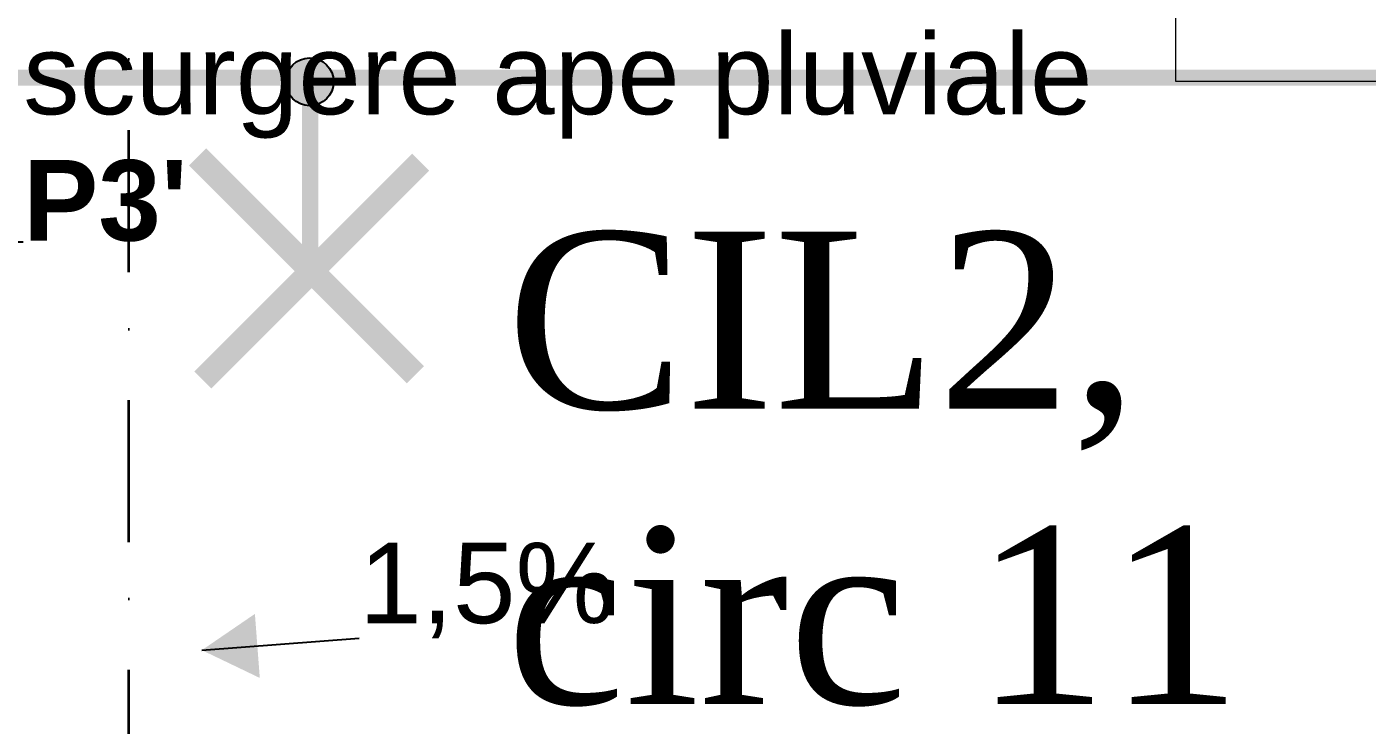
# Model space of a CAD drawing. Header units: millimetres. Extents: x 1322820 to 1391563, y 1051909 to 1098256.
# Drawn here: x 1356902 to 1358566, y 1077701 to 1078568 of the extents above; entities that cross this region are included whole.
import ezdxf
from ezdxf.enums import TextEntityAlignment as Align

# ---------------------------------------------------------------- set-up
doc = ezdxf.new("R2010")
doc.units = ezdxf.units.MM
doc.header["$MEASUREMENT"] = 0
doc.linetypes.add('AStair_dashed', pattern=[1800, 800, -1000])
doc.linetypes.add('Dot & Dashed', pattern=[335.138881, 176.388884, -88.194442, 0, -70.555556])
doc.layers.get('0').update_dxf_attribs({"true_color": 0x787878})
for name, color, linetype, lineweight, true_color in [('arhitectura - adnotatii_Pen_No__1', 7, 'Continuous', 13, 0x787878), ('arhitectura - desen 2D_Pen_No__2', 7, 'Continuous', 13, 0x787878), ('New_ARCHICAD Windows_Pen_No__1', 7, 'Continuous', 13, 0x787878), ('New_arhitectura - axe_Pen_No__201', 7, 'Continuous', 35, 0x787878)]:
    doc.layers.add(name, color=color, linetype=linetype, lineweight=lineweight, true_color=true_color)
doc.layers.add('Circuite', color=7, linetype='Continuous', lineweight=25)
for name, color, linetype in [('circuite iluminat normal', 7, 'Continuous'), ('circuite iluminat vitali', 1, 'Continuous'), ('ELECTRICE', 1, 'Continuous'), ('Texte', 7, 'Continuous')]:
    doc.layers.add(name, color=color, linetype=linetype)
for name, color, linetype, true_color in [('New_ARCHICAD Windows', 7, 'Continuous', 0x787878), ('New_arhitectura - axe', 7, 'Continuous', 0x787878), ('New_rezistenta - pereti de rezistenta', 7, 'Continuous', 0x787878)]:
    doc.layers.add(name, color=color, linetype=linetype, true_color=true_color)
doc.styles.add('GENERATED_STYLE_1', font='arialbd.ttf')
doc.styles.add('GENERATED_STYLE_2', font='arial.ttf')
doc.dimstyles.new('GENERATED_STYLE__2', dxfattribs={"dimtxt": 0.18, "dimasz": 76, "dimexe": 0.18, "dimexo": 0.0625, "dimgap": 0.09, "dimtad": 0, "dimtih": 1, "dimtoh": 1, "dimdec": 4, "dimzin": 0, "dimdsep": 46, "dimcen": 0.09, "dimadec": 0, "dimazin": 0, "dimtfac": 1, "dimtdec": 4, "dimtmove": 0, "dimatfit": 3, "dimldrblk": 'ARROWHEAD_16', "dimfxl": 1, "dimtolj": 1, "dimtzin": 0, "dimarcsym": 0})

# ---------------------------------------------------------------- blocks, each defined once
blk = doc.blocks.new('Horizontal Multi-Sash Window 23_3')
at = {"layer": 'New_ARCHICAD Windows_Pen_No__1', "color": 7, "linetype": 'Continuous', "lineweight": 13}
for p, q in [((-1000, -250), (-1000, -350)), ((-1000, -350), (1000, -350))]:
    blk.add_line(p, q, dxfattribs=at)
blk = doc.blocks.new('Wall_211_1', base_point=(1357078.5, 1078980.6))
at = {"layer": 'New_ARCHICAD Windows', "color": 7, "linetype": 'Continuous', "lineweight": 13, "zscale": 1000}
blk.add_blockref('Horizontal Multi-Sash Window 23_3', (1359328.5, 1078850.6), dxfattribs=at)
blk = doc.blocks.new('ARROWHEAD_16')
at = {"linetype": 'Continuous', "lineweight": 0}
blk.add_hatch(color=0, dxfattribs=at).paths.add_polyline_path([(-0.9093, 0.525), (0, 0), (-0.9093, -0.525)])
at = {"color": 0, "linetype": 'Continuous', "lineweight": 0}
blk.add_line((0, 0), (-1, 0), dxfattribs=at)
blk = doc.blocks.new('Standard grid marker')
at = {"layer": 'New_arhitectura - axe_Pen_No__201', "linetype": 'Dot & Dashed', "lineweight": 35}
blk.add_line((1000, 0), (43350, 0), dxfattribs=at)
at = {"layer": 'New_arhitectura - axe_Pen_No__201', "lineweight": 35, "style": 'GENERATED_STYLE_1'}
for tag, p in [('AC_MarkerText_1_0', (-106.1, 7.1)), ('AC_MarkerText_1_1', (44456, 7.1))]:
    blk.add_attdef(tag, text='', height=125, rotation=270, dxfattribs=at).set_placement(p, align=Align.MIDDLE_CENTER)
blk = doc.blocks.new('A$C737B7B43')
at = {"layer": 'ELECTRICE', "lineweight": 20, "const_width": 24}
for points in [[(8.5, 230.1), (224.9, 13.6)], [(13.6, 8.5), (230.1, 224.9)]]:
    blk.add_lwpolyline(points, dxfattribs=at)
blk = doc.blocks.new('terasa')
at = {"layer": 'arhitectura - desen 2D_Pen_No__2', "linetype": 'AStair_dashed', "lineweight": 13}
blk.add_line((1355995.913, 1077819.325), (1357078.539, 1077990.042), dxfattribs=at)
at = {"layer": 'New_arhitectura - axe', "linetype": 'Continuous', "lineweight": 13, "zscale": 1000, "rotation": 90}
blk.add_blockref('Standard grid marker', (1357028.539, 1052120.65), dxfattribs=at)
at = {"layer": 'New_rezistenta - pereti de rezistenta', "lineweight": 20}
blk.add_blockref('Wall_211_1', (1357078.539, 1078980.6), dxfattribs=at)
at = {"layer": 'arhitectura - adnotatii_Pen_No__1', "linetype": 'Continuous', "lineweight": 13, "insert": (1356897.533, 1078301.162), "char_height": 100, "attachment_point": 7, "line_spacing_factor": 0.940857, "style": 'GENERATED_STYLE_2'}
blk.add_mtext("\\A1;scurgere ape pluviale\\P{\\fArial|b1|i0|c0|p34;P3'}", dxfattribs=at)
at = {"layer": 'arhitectura - adnotatii_Pen_No__1', "linetype": 'Continuous', "lineweight": 13, "insert": (1357314.681, 1077808.922), "char_height": 100, "attachment_point": 7, "style": 'GENERATED_STYLE_2'}
blk.add_mtext('\\A1;1,5%', dxfattribs=at)
at = {"layer": 'arhitectura - adnotatii_Pen_No__1', "linetype": 'Continuous', "lineweight": 13, "annotation_type": 0, "has_hookline": 1, "hookline_direction": 0}
for points, text_width in [([(1355995.913, 1077819.325), (1356793.128, 1078301.162), (1356897.443, 1078301.162)], 1317.872), ([(1357119.327, 1077794.035), (1357314.591, 1077808.922)], 294.611)]:
    blk.add_leader(points, dimstyle='GENERATED_STYLE__2', dxfattribs=dict(at, text_width=text_width))

msp = doc.modelspace()

# ---------------------------------------------------------------- block references
msp.add_blockref('terasa', (0, 0))

# ---------------------------------------------------------------- next in the draw order: hatches: boundary and pattern name
at = {"layer": 'circuite iluminat normal'}
h = msp.add_hatch(color=256, dxfattribs=at)
h.paths.add_polyline_path([(1357281.5, 1078509, -0.528515), (1357251.1, 1078470.4), (1357265.3, 1078502.6)])
h.paths.add_polyline_path([(1357281.5, 1078509), (1357265.3, 1078502.6), (1357273.6, 1078521.6, -0.127588)])
h.paths.add_polyline_path([(1357273.6, 1078521.6), (1357251.1, 1078470.4, -0.086363), (1357241.2, 1078472.8, -0.099878), (1357231.6, 1078479.6), (1357253.6, 1078529.7, -0.099878), (1357265.1, 1078527.2, -0.086363)])
h.paths.add_polyline_path([(1357253.6, 1078529.7), (1357231.6, 1078479.6, -0.664213)])

# ---------------------------------------------------------------- next in the draw order: linework, layer by layer
at = {"layer": 'Circuite', "lineweight": 20, "const_width": 20}
msp.add_lwpolyline([(1357253.8, 1078277.9), (1357253.8, 1078502.5)], dxfattribs=at)
at = {"layer": 'circuite iluminat normal'}
msp.add_circle((1357253.2, 1078500), 29.7, dxfattribs=at)
at = {"layer": 'circuite iluminat vitali', "lineweight": 20, "const_width": 20}
msp.add_lwpolyline([(1361574.6, 1081020.8), (1361607.1, 1081020.8), (1361607.1, 1083222.2), (1362204.3, 1083222.2), (1362204.3, 1078505.1), (1346202.7, 1078505.1), (1346202.7, 1079609.7), (1345979.5, 1079609.7), (1345979.5, 1079609.7), (1345979.5, 1079609.7)], dxfattribs=at)

# ---------------------------------------------------------------- next in the draw order: block references
at = {"layer": 'ELECTRICE', "lineweight": 20, "xscale": 1.25, "yscale": 1.25, "zscale": 1.25}
msp.add_blockref('A$C737B7B43', (1357103.5, 1078119), dxfattribs=at)

# ---------------------------------------------------------------- next in the draw order: texts
at = {"layer": 'Texte', "insert": (1357497.5, 1078313.8), "char_height": 220, "width": 7878.54, "attachment_point": 1}
msp.add_mtext('{\\fTimes New Roman|b0|i0|c0|p18;CIL2,\\Pcirc 11}', dxfattribs=at)

doc.saveas('drawing.dxf')
